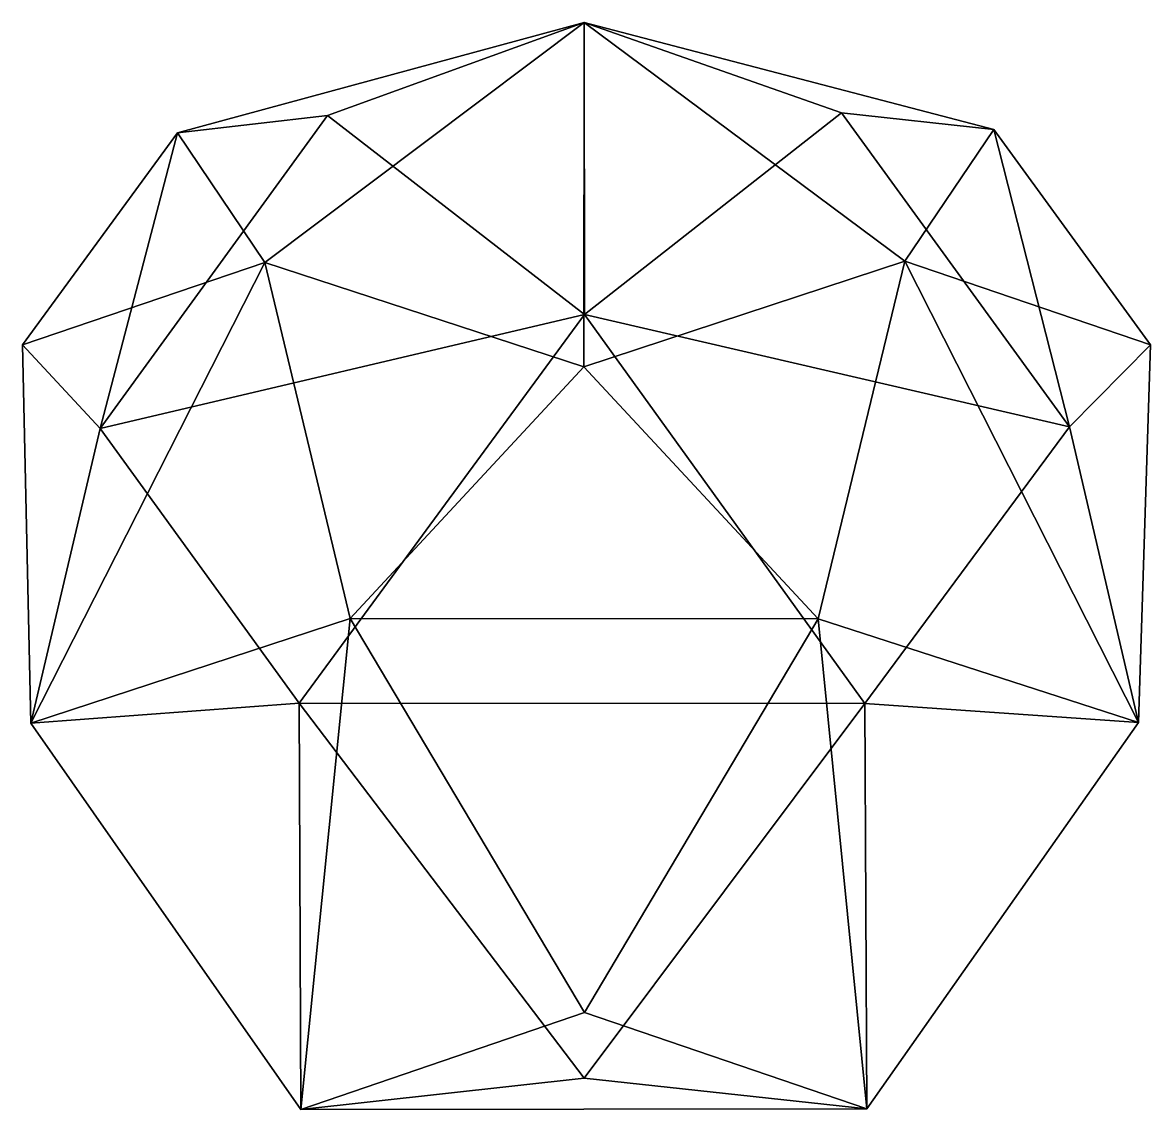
# Model space of a CAD drawing. Extents: x 290034 to 295698, y 4553723 to 4561693.
# Drawn here: x 294894.8 to 294950.1, y 4560027.6 to 4560080.9 of the extents above; entities that cross this region are included whole.
import ezdxf

# ---------------------------------------------------------------- set-up
doc = ezdxf.new("R2010")
doc.units = 0
doc.layers.add('Au_ppm_Pref_-_0_2', color=7, linetype='CONTINUOUS')

msp = doc.modelspace()

# ---------------------------------------------------------------- linework, layer by layer
at = {"layer": 'Au_ppm_Pref_-_0_2'}
for points in [[(294922.302, 4560080.896, 1805.555), (294906.659, 4560069.133, 1808.346), (294902.365, 4560075.49, 1805.555)], [(294922.302, 4560080.896, 1805.555), (294902.365, 4560075.49, 1805.555), (294909.72, 4560076.342, 1801.804)], [(294922.302, 4560080.896, 1805.555), (294922.291, 4560064.022, 1809.183), (294906.659, 4560069.133, 1808.346)], [(294922.302, 4560080.896, 1805.555), (294909.72, 4560076.342, 1801.804), (294922.319, 4560066.59, 1799.655)], [(294922.302, 4560080.896, 1805.555), (294938.023, 4560069.195, 1808.387), (294922.291, 4560064.022, 1809.183)], [(294922.302, 4560080.896, 1805.555), (294942.386, 4560075.65, 1805.555), (294938.023, 4560069.195, 1808.387)], [(294934.919, 4560076.463, 1801.763), (294922.302, 4560080.896, 1805.555), (294922.319, 4560066.59, 1799.655)], [(294942.386, 4560075.65, 1805.555), (294922.302, 4560080.896, 1805.555), (294934.919, 4560076.463, 1801.763)], [(294902.365, 4560075.49, 1805.555), (294898.581, 4560061.001, 1801.667), (294909.72, 4560076.342, 1801.804)], [(294909.72, 4560076.342, 1801.804), (294898.581, 4560061.001, 1801.667), (294922.319, 4560066.59, 1799.655)], [(294946.088, 4560061.076, 1801.627), (294934.919, 4560076.463, 1801.763), (294922.319, 4560066.59, 1799.655)], [(294946.088, 4560061.076, 1801.627), (294942.386, 4560075.65, 1805.555), (294934.919, 4560076.463, 1801.763)], [(294894.775, 4560065.089, 1805.555), (294902.365, 4560075.49, 1805.555), (294906.659, 4560069.133, 1808.346)], [(294894.775, 4560065.089, 1805.555), (294898.581, 4560061.001, 1801.667), (294902.365, 4560075.49, 1805.555)], [(294942.386, 4560075.65, 1805.555), (294950.061, 4560065.089, 1805.555), (294938.023, 4560069.195, 1808.387)], [(294946.088, 4560061.076, 1801.627), (294950.061, 4560065.089, 1805.555), (294942.386, 4560075.65, 1805.555)], [(294894.775, 4560065.089, 1805.555), (294906.659, 4560069.133, 1808.346), (294895.183, 4560046.557, 1805.712)], [(294906.659, 4560069.133, 1808.346), (294910.841, 4560051.674, 1809.498), (294895.183, 4560046.557, 1805.712)], [(294910.841, 4560051.674, 1809.498), (294906.659, 4560069.133, 1808.346), (294922.291, 4560064.022, 1809.183)], [(294933.775, 4560051.669, 1809.489), (294922.291, 4560064.022, 1809.183), (294938.023, 4560069.195, 1808.387)], [(294933.775, 4560051.669, 1809.489), (294938.023, 4560069.195, 1808.387), (294949.481, 4560046.59, 1805.725)], [(294938.023, 4560069.195, 1808.387), (294950.061, 4560065.089, 1805.555), (294949.481, 4560046.59, 1805.725)], [(294898.581, 4560061.001, 1801.667), (294908.34, 4560047.525, 1799.217), (294922.319, 4560066.59, 1799.655)], [(294922.319, 4560066.59, 1799.655), (294908.34, 4560047.525, 1799.217), (294936.054, 4560047.52, 1799.29)], [(294936.054, 4560047.52, 1799.29), (294946.088, 4560061.076, 1801.627), (294922.319, 4560066.59, 1799.655)], [(294894.775, 4560065.089, 1805.555), (294895.183, 4560046.557, 1805.712), (294898.581, 4560061.001, 1801.667)], [(294946.088, 4560061.076, 1801.627), (294949.481, 4560046.59, 1805.725), (294950.061, 4560065.089, 1805.555)], [(294933.775, 4560051.669, 1809.489), (294910.841, 4560051.674, 1809.498), (294922.291, 4560064.022, 1809.183)], [(294898.581, 4560061.001, 1801.667), (294895.183, 4560046.557, 1805.712), (294908.34, 4560047.525, 1799.217)], [(294946.088, 4560061.076, 1801.627), (294936.054, 4560047.52, 1799.29), (294949.481, 4560046.59, 1805.725)], [(294910.841, 4560051.674, 1809.498), (294908.419, 4560027.614, 1805.778), (294895.183, 4560046.557, 1805.712)], [(294910.841, 4560051.674, 1809.498), (294922.319, 4560032.363, 1810.524), (294908.419, 4560027.614, 1805.778)], [(294933.775, 4560051.669, 1809.489), (294922.319, 4560032.363, 1810.524), (294910.841, 4560051.674, 1809.498)], [(294933.775, 4560051.669, 1809.489), (294936.165, 4560027.64, 1805.784), (294922.319, 4560032.363, 1810.524)], [(294949.481, 4560046.59, 1805.725), (294936.165, 4560027.64, 1805.784), (294933.775, 4560051.669, 1809.489)], [(294908.419, 4560027.614, 1805.778), (294908.34, 4560047.525, 1799.217), (294895.183, 4560046.557, 1805.712)], [(294936.054, 4560047.52, 1799.29), (294908.34, 4560047.525, 1799.217), (294922.304, 4560029.149, 1799.543)], [(294908.419, 4560027.614, 1805.778), (294922.304, 4560029.149, 1799.543), (294908.34, 4560047.525, 1799.217)], [(294936.165, 4560027.64, 1805.784), (294936.054, 4560047.52, 1799.29), (294922.304, 4560029.149, 1799.543)], [(294936.165, 4560027.64, 1805.784), (294949.481, 4560046.59, 1805.725), (294936.054, 4560047.52, 1799.29)], [(294922.319, 4560032.363, 1810.524), (294936.165, 4560027.64, 1805.784), (294908.419, 4560027.614, 1805.778)], [(294936.165, 4560027.64, 1805.784), (294922.304, 4560029.149, 1799.543), (294908.419, 4560027.614, 1805.778)]]:
    msp.add_3dface(points, dxfattribs=at)

doc.saveas('drawing.dxf')
